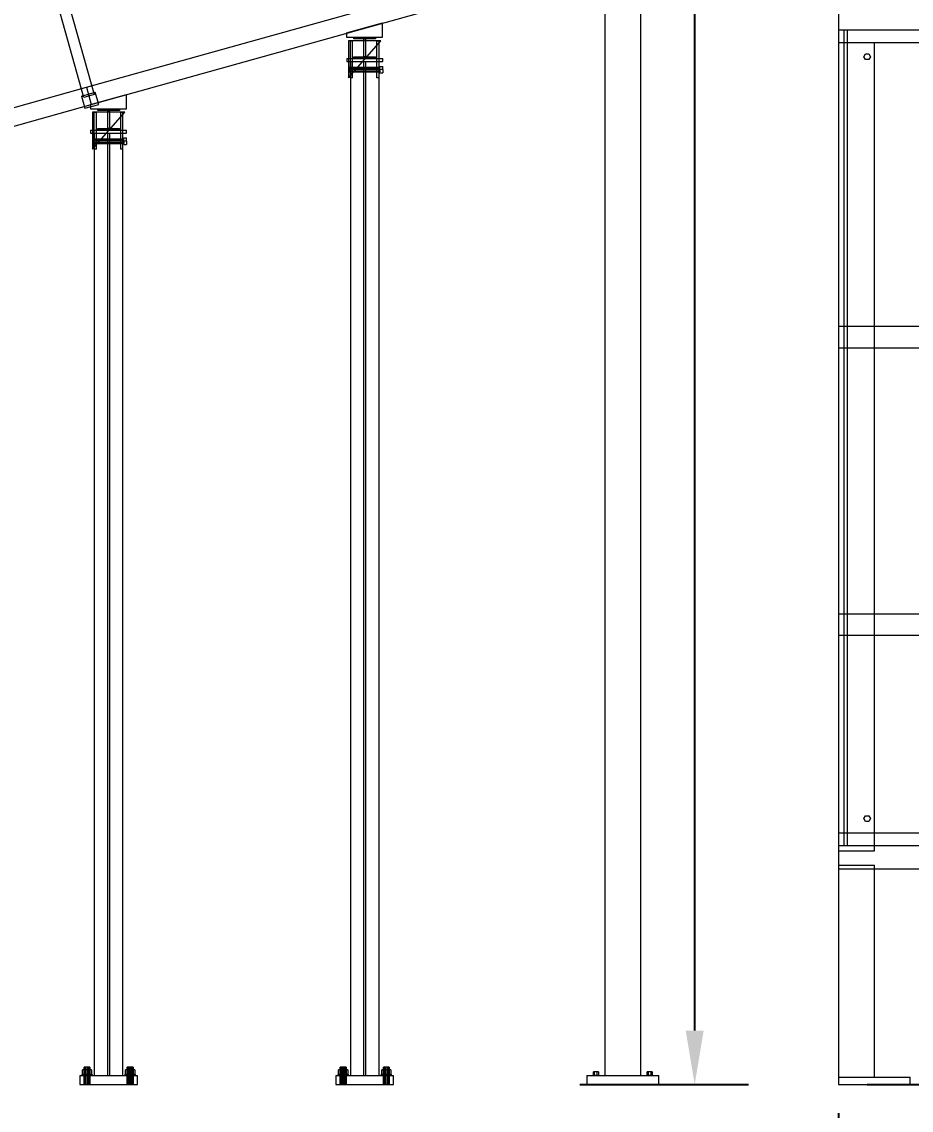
# Model space of a CAD drawing. Header units: millimetres. Extents: x -2500 to 58855, y -53268 to 6837.
# Drawn here: x 35445 to 37920, y -72 to 2957 of the extents above; entities that cross this region are included whole.
import ezdxf

# ---------------------------------------------------------------- set-up
doc = ezdxf.new("R2010")
doc.units = ezdxf.units.MM
for name, color, linetype, lineweight in [('COTAS_P', 1, 'Continuous', 0), ('lateral_C03', 7, 'Continuous', 0), ('lateral_secador', 7, 'Continuous', 0)]:
    doc.layers.add(name, color=color, linetype=linetype, lineweight=lineweight)
doc.dimstyles.new('R19_100', dxfattribs={"dimtxt": 250, "dimasz": 150, "dimexe": 150, "dimexo": 80, "dimgap": 100, "dimtad": 1, "dimtih": 1, "dimtoh": 1, "dimdsep": 46, "dimcen": 0.09, "dimadec": 0, "dimazin": 0, "dimtfac": 1, "dimtdec": 4, "dimtofl": 0, "dimtmove": 0, "dimatfit": 3, "dimfxl": 1, "dimtolj": 1, "dimtzin": 0, "dimarcsym": 0})

# ---------------------------------------------------------------- blocks, each defined once
blk = doc.blocks.new('*D9')
at = {"layer": 'COTAS_P', "color": 0, "lineweight": -2, "transparency": 16777216}
for p, q in [((36895.6, 3577), (36634.3, 4511.2)), ((27342.7, 1757.1), (36530.3, 4326.4)), ((27419.1, 927), (27157.9, 1861.2))]:
    blk.add_line(p, q, dxfattribs=at)
at = {"layer": 'COTAS_P', "color": 0, "transparency": 16777216}
for points in [[(36523.5, 4350.4), (36537, 4302.3), (36674.7, 4366.7)], [(27336, 1781.2), (27349.5, 1733.1), (27198.3, 1716.7)]]:
    blk.add_solid(points, dxfattribs=at)
at = {"layer": 'Defpoints', "color": 0, "transparency": 16777216}
for p in [(36674.7, 4366.7), (36917.1, 3500), (27440.7, 850)]:
    blk.add_point(p, dxfattribs=at)
blk = doc.blocks.new('*D11')
at = {"layer": 'COTAS_P', "color": 0, "lineweight": -2, "transparency": 16777216}
for p, q in [((36997.1, 3500), (37467.1, 3500)), ((37317.1, 150), (37317.1, 3350)), ((36997.1, 0), (37467.1, 0))]:
    blk.add_line(p, q, dxfattribs=at)
at = {"layer": 'COTAS_P', "color": 0, "transparency": 16777216}
for points in [[(37292.1, 3350), (37342.1, 3350), (37317.1, 3500)], [(37292.1, 150), (37342.1, 150), (37317.1, 0)]]:
    blk.add_solid(points, dxfattribs=at)
at = {"layer": 'Defpoints', "color": 0, "transparency": 16777216}
for p in [(36917.1, 3500), (37317.1, 3500), (36917.1, 0)]:
    blk.add_point(p, dxfattribs=at)
blk = doc.blocks.new('*D22')
at = {"layer": 'COTAS_P', "color": 0, "lineweight": -2, "transparency": 16777216}
for p, q in [((37717.1, -80), (37717.1, -1050)), ((57717.1, -80), (57717.1, -1050)), ((37867.1, -900), (57567.1, -900))]:
    blk.add_line(p, q, dxfattribs=at)
at = {"layer": 'COTAS_P', "color": 0, "transparency": 16777216}
for points in [[(37867.1, -875), (37867.1, -925), (37717.1, -900)], [(57567.1, -875), (57567.1, -925), (57717.1, -900)]]:
    blk.add_solid(points, dxfattribs=at)
at = {"layer": 'Defpoints', "color": 0, "transparency": 16777216}
for p in [(37717.1, 0), (57717.1, 0), (57717.1, -900)]:
    blk.add_point(p, dxfattribs=at)
blk = doc.blocks.new('*D23')
at = {"layer": 'COTAS_P', "color": 0, "lineweight": -2, "transparency": 16777216}
for p, q in [((37797.1, 3000), (38567.1, 3000)), ((38417.1, 150), (38417.1, 2850)), ((37797.1, 0), (38567.1, 0))]:
    blk.add_line(p, q, dxfattribs=at)
at = {"layer": 'COTAS_P', "color": 0, "transparency": 16777216}
for points in [[(38392.1, 2850), (38442.1, 2850), (38417.1, 3000)], [(38392.1, 150), (38442.1, 150), (38417.1, 0)]]:
    blk.add_solid(points, dxfattribs=at)
at = {"layer": 'Defpoints', "color": 0, "transparency": 16777216}
for p in [(37717.1, 3000), (38417.1, 3000), (37717.1, 0)]:
    blk.add_point(p, dxfattribs=at)
blk = doc.blocks.new('*D24')
at = {"layer": 'COTAS_P', "color": 0, "lineweight": -2, "transparency": 16777216}
for p, q in [((112.7, -80), (112.7, -2650)), ((58855.1, -80), (58855.1, -2650)), ((262.7, -2500), (58705.1, -2500))]:
    blk.add_line(p, q, dxfattribs=at)
at = {"layer": 'COTAS_P', "color": 0, "transparency": 16777216}
for points in [[(262.7, -2475), (262.7, -2525), (112.7, -2500)], [(58705.1, -2475), (58705.1, -2525), (58855.1, -2500)]]:
    blk.add_solid(points, dxfattribs=at)
at = {"layer": 'Defpoints', "color": 0, "transparency": 16777216}
for p in [(112.7, 0), (58855.1, 0), (58855.1, -2500)]:
    blk.add_point(p, dxfattribs=at)

msp = doc.modelspace()

# ---------------------------------------------------------------- linework, layer by layer
at = {"layer": 'lateral_C03'}
for p, q in [((35624.576, 2775.126), (36780.241, 3098.297)), ((35616.863, 2747.01), (35525.298, 3074.449)), ((35554.19, 3082.528), (35645.755, 2755.09)), ((35638.042, 2726.974), (36793.707, 3050.144)), ((36348.585, 2926.709), (36448.585, 2954.673)), ((36448.585, 2914.709), (36448.585, 2954.673)), ((36348.585, 2926.709), (36348.585, 2914.709)), ((36348.585, 2914.709), (36448.585, 2914.709)), ((36368.854, 2909.709), (36368.854, 2914.709)), ((36368.854, 2914.709), (36428.854, 2914.709)), ((36428.854, 2909.709), (36368.854, 2909.709)), ((36396.354, 2859.709), (36396.354, 2909.709)), ((36396.354, 2909.709), (36401.354, 2909.709)), ((36401.354, 2909.709), (36401.354, 2859.709)), ((36428.854, 2914.709), (36428.854, 2909.709)), ((36353.854, 2801.709), (36443.854, 2904.709)), ((36443.854, 2904.709), (36353.854, 2904.709)), ((36353.854, 2904.709), (36353.854, 2801.709)), ((36358.854, 2801.709), (36358.854, 2904.709)), ((36358.854, 2904.709), (36364.854, 2904.709)), ((36364.854, 2801.709), (36364.854, 2904.709)), ((36432.854, 2801.709), (36432.854, 2904.709)), ((36432.854, 2904.709), (36438.854, 2904.709)), ((36438.854, 2801.709), (36438.854, 2904.709)), ((36348.854, 2854.709), (36448.854, 2854.709)), ((36348.854, 2854.709), (36348.854, 2846.709)), ((36368.854, 2854.709), (36368.854, 2859.709)), ((36368.854, 2859.709), (36428.854, 2859.709)), ((36428.854, 2854.709), (36368.854, 2854.709)), ((36401.354, 2859.709), (36396.354, 2859.709)), ((36428.854, 2859.709), (36428.854, 2854.709)), ((36448.854, 2846.709), (36448.854, 2854.709)), ((36348.854, 2846.709), (36448.854, 2846.709)), ((36356.854, 2829.751), (36356.854, 2830.609)), ((36356.854, 2830.609), (36440.854, 2830.609)), ((36356.854, 2827.409), (36356.854, 2829.751)), ((36356.854, 2829.751), (36440.854, 2829.751)), ((36356.854, 2824.209), (36356.854, 2827.409)), ((36356.854, 2827.409), (36440.854, 2827.409)), ((36356.854, 2821.009), (36356.854, 2824.209)), ((36440.854, 2824.209), (36356.854, 2824.209)), ((36356.854, 2821.009), (36356.854, 2818.666)), ((36356.854, 2821.009), (36440.854, 2821.009)), ((36356.854, 2818.666), (36356.854, 2817.809)), ((36356.854, 2818.666), (36440.854, 2818.666)), ((36356.854, 2817.809), (36440.854, 2817.809)), ((36358.854, 2846.709), (36438.854, 2846.709)), ((36358.854, 2846.709), (36358.854, 25)), ((36395.354, 2846.709), (36402.354, 2846.709)), ((36395.354, 2846.709), (36395.354, 25)), ((36402.354, 25), (36402.354, 2846.709)), ((36438.854, 25), (36438.854, 2846.709)), ((36440.854, 2824.209), (36440.854, 2833.215)), ((36440.854, 2833.215), (36448.854, 2833.215)), ((36440.854, 2829.751), (36440.854, 2830.609)), ((36440.854, 2827.409), (36440.854, 2829.751)), ((36440.854, 2824.209), (36440.854, 2827.409)), ((36440.854, 2824.209), (36440.854, 2821.009)), ((36440.854, 2815.202), (36440.854, 2824.209)), ((36448.854, 2824.209), (36440.854, 2824.209)), ((36440.854, 2821.009), (36440.854, 2818.666)), ((36440.854, 2818.666), (36440.854, 2817.809)), ((36448.854, 2824.209), (36448.854, 2833.215)), ((36448.854, 2824.209), (36448.854, 2815.202)), ((36364.854, 2801.709), (36358.854, 2801.709)), ((36438.854, 2801.709), (36432.854, 2801.709)), ((36440.854, 2815.202), (36448.854, 2815.202)), ((34468.912, 2451.956), (35624.576, 2775.126)), ((35610.702, 2750.479), (35649.224, 2761.251)), ((35624.576, 2775.126), (35638.042, 2726.974)), ((35658.65, 2727.544), (35649.224, 2761.251)), ((34482.377, 2403.803), (35638.042, 2726.974)), ((35610.702, 2750.479), (35620.127, 2716.772)), ((35645.755, 2755.09), (35616.863, 2747.01)), ((35620.127, 2716.772), (35658.65, 2727.544)), ((35635.925, 2727.42), (35735.925, 2755.384)), ((35635.925, 2727.42), (35635.925, 2715.42)), ((35735.925, 2715.42), (35735.925, 2755.384)), ((35635.925, 2715.42), (35735.925, 2715.42)), ((35641.195, 2602.42), (35731.195, 2705.42)), ((35731.195, 2705.42), (35641.195, 2705.42)), ((35641.195, 2705.42), (35641.195, 2602.42)), ((35646.195, 2602.42), (35646.195, 2705.42)), ((35646.195, 2705.42), (35652.195, 2705.42)), ((35652.195, 2602.42), (35652.195, 2705.42)), ((35656.195, 2710.42), (35656.195, 2715.42)), ((35656.195, 2715.42), (35716.195, 2715.42)), ((35716.195, 2710.42), (35656.195, 2710.42)), ((35683.695, 2660.42), (35683.695, 2710.42)), ((35683.695, 2710.42), (35688.695, 2710.42)), ((35688.695, 2710.42), (35688.695, 2660.42)), ((35716.195, 2715.42), (35716.195, 2710.42)), ((35720.195, 2602.42), (35720.195, 2705.42)), ((35720.195, 2705.42), (35726.195, 2705.42)), ((35726.195, 2602.42), (35726.195, 2705.42)), ((35636.195, 2655.42), (35736.195, 2655.42)), ((35636.195, 2655.42), (35636.195, 2647.42)), ((35636.195, 2647.42), (35736.195, 2647.42)), ((35646.195, 2647.42), (35726.195, 2647.42)), ((35646.195, 2647.42), (35646.195, 25)), ((35656.195, 2655.42), (35656.195, 2660.42)), ((35656.195, 2660.42), (35716.195, 2660.42)), ((35716.195, 2655.42), (35656.195, 2655.42)), ((35682.695, 2647.42), (35689.695, 2647.42)), ((35682.695, 2647.42), (35682.695, 25)), ((35688.695, 2660.42), (35683.695, 2660.42)), ((35689.695, 25), (35689.695, 2647.42)), ((35716.195, 2660.42), (35716.195, 2655.42)), ((35726.195, 25), (35726.195, 2647.42)), ((35736.195, 2647.42), (35736.195, 2655.42)), ((35644.195, 2630.463), (35644.195, 2631.32)), ((35644.195, 2631.32), (35728.195, 2631.32)), ((35644.195, 2628.12), (35644.195, 2630.463)), ((35644.195, 2630.463), (35728.195, 2630.463)), ((35644.195, 2624.92), (35644.195, 2628.12)), ((35644.195, 2628.12), (35728.195, 2628.12)), ((35644.195, 2621.72), (35644.195, 2624.92)), ((35728.195, 2624.92), (35644.195, 2624.92)), ((35644.195, 2621.72), (35644.195, 2619.377)), ((35644.195, 2621.72), (35728.195, 2621.72)), ((35644.195, 2619.377), (35644.195, 2618.52)), ((35644.195, 2619.377), (35728.195, 2619.377)), ((35644.195, 2618.52), (35728.195, 2618.52)), ((35728.195, 2624.92), (35728.195, 2633.927)), ((35728.195, 2633.927), (35736.195, 2633.927)), ((35728.195, 2630.463), (35728.195, 2631.32)), ((35728.195, 2628.12), (35728.195, 2630.463)), ((35728.195, 2624.92), (35728.195, 2628.12)), ((35728.195, 2624.92), (35728.195, 2621.72)), ((35728.195, 2615.913), (35728.195, 2624.92)), ((35736.195, 2624.92), (35728.195, 2624.92)), ((35728.195, 2621.72), (35728.195, 2619.377)), ((35728.195, 2619.377), (35728.195, 2618.52)), ((35728.195, 2615.913), (35736.195, 2615.913)), ((35736.195, 2624.92), (35736.195, 2633.927)), ((35736.195, 2624.92), (35736.195, 2615.913)), ((35652.195, 2602.42), (35646.195, 2602.42)), ((35726.195, 2602.42), (35720.195, 2602.42)), ((35619.795, 40.8), (35613.395, 40.8)), ((35613.395, 28), (35613.395, 40.8)), ((35619.266, 48), (35618.195, 48)), ((35618.195, 0), (35618.195, 48)), ((35622.195, 48), (35619.266, 48)), ((35619.266, 0), (35619.266, 48)), ((35632.595, 40.8), (35619.795, 40.8)), ((35619.795, 28), (35619.795, 40.8)), ((35626.195, 48), (35622.195, 48)), ((35622.195, 0), (35622.195, 48)), ((35630.195, 48), (35626.195, 48)), ((35626.195, 0), (35626.195, 48)), ((35633.123, 48), (35630.195, 48)), ((35630.195, 0), (35630.195, 48)), ((35638.995, 40.8), (35632.595, 40.8)), ((35632.595, 28), (35632.595, 40.8)), ((35634.195, 48), (35633.123, 48)), ((35633.123, 0), (35633.123, 48)), ((35634.195, 48), (35634.195, 0)), ((35638.995, 40.8), (35638.995, 28)), ((35739.795, 40.8), (35733.395, 40.8)), ((35733.395, 28), (35733.395, 40.8)), ((35739.266, 48), (35738.195, 48)), ((35738.195, 0), (35738.195, 48)), ((35742.195, 48), (35739.266, 48)), ((35739.266, 0), (35739.266, 48)), ((35752.595, 40.8), (35739.795, 40.8)), ((35739.795, 28), (35739.795, 40.8)), ((35746.195, 48), (35742.195, 48)), ((35742.195, 0), (35742.195, 48)), ((35750.195, 48), (35746.195, 48)), ((35746.195, 0), (35746.195, 48)), ((35753.123, 48), (35750.195, 48)), ((35750.195, 0), (35750.195, 48)), ((35758.995, 40.8), (35752.595, 40.8)), ((35752.595, 28), (35752.595, 40.8)), ((35754.195, 48), (35753.123, 48)), ((35753.123, 0), (35753.123, 48)), ((35754.195, 48), (35754.195, 0)), ((35758.995, 40.8), (35758.995, 28)), ((36332.454, 40.8), (36326.054, 40.8)), ((36326.054, 28), (36326.054, 40.8)), ((36331.926, 48), (36330.854, 48)), ((36330.854, 0), (36330.854, 48)), ((36334.854, 48), (36331.926, 48)), ((36331.926, 0), (36331.926, 48)), ((36345.254, 40.8), (36332.454, 40.8)), ((36332.454, 28), (36332.454, 40.8)), ((36338.854, 48), (36334.854, 48)), ((36334.854, 0), (36334.854, 48)), ((36342.854, 48), (36338.854, 48)), ((36338.854, 0), (36338.854, 48)), ((36345.783, 48), (36342.854, 48)), ((36342.854, 0), (36342.854, 48)), ((36351.654, 40.8), (36345.254, 40.8)), ((36345.254, 28), (36345.254, 40.8)), ((36346.854, 48), (36345.783, 48)), ((36345.783, 0), (36345.783, 48)), ((36346.854, 48), (36346.854, 0)), ((36351.654, 40.8), (36351.654, 28)), ((36452.454, 40.8), (36446.054, 40.8)), ((36446.054, 28), (36446.054, 40.8)), ((36451.926, 48), (36450.854, 48)), ((36450.854, 0), (36450.854, 48)), ((36454.854, 48), (36451.926, 48)), ((36451.926, 0), (36451.926, 48)), ((36465.254, 40.8), (36452.454, 40.8)), ((36452.454, 28), (36452.454, 40.8)), ((36458.854, 48), (36454.854, 48)), ((36454.854, 0), (36454.854, 48)), ((36462.854, 48), (36458.854, 48)), ((36458.854, 0), (36458.854, 48)), ((36465.783, 48), (36462.854, 48)), ((36462.854, 0), (36462.854, 48)), ((36471.654, 40.8), (36465.254, 40.8)), ((36465.254, 28), (36465.254, 40.8)), ((36466.854, 48), (36465.783, 48)), ((36465.783, 0), (36465.783, 48)), ((36466.854, 48), (36466.854, 0)), ((36471.654, 40.8), (36471.654, 28)), ((35606.195, 25), (35766.195, 25)), ((35606.195, 25), (35606.195, 0)), ((35606.195, 0), (35766.195, 0)), ((35613.26, 28), (35612.195, 28)), ((35612.195, 25), (35612.195, 28)), ((35613.26, 25), (35612.195, 25)), ((35616.295, 28), (35613.26, 28)), ((35613.26, 25), (35613.26, 28)), ((35616.295, 25), (35613.26, 25)), ((35619.795, 28), (35613.395, 28)), ((35620.837, 28), (35616.295, 28)), ((35616.295, 25), (35616.295, 28)), ((35620.837, 25), (35616.295, 25)), ((35619.266, 0), (35618.195, 0)), ((35622.195, 0), (35619.266, 0)), ((35632.595, 28), (35619.795, 28)), ((35626.195, 28), (35620.837, 28)), ((35620.837, 25), (35620.837, 28)), ((35626.195, 25), (35620.837, 25)), ((35626.195, 0), (35622.195, 0)), ((35631.552, 28), (35626.195, 28)), ((35626.195, 25), (35626.195, 28)), ((35631.552, 25), (35626.195, 25)), ((35630.195, 0), (35626.195, 0)), ((35633.123, 0), (35630.195, 0)), ((35636.094, 28), (35631.552, 28)), ((35631.552, 25), (35631.552, 28)), ((35636.094, 25), (35631.552, 25)), ((35632.595, 28), (35638.995, 28)), ((35633.123, 0), (35634.195, 0)), ((35639.129, 28), (35636.094, 28)), ((35636.094, 25), (35636.094, 28)), ((35639.129, 25), (35636.094, 25)), ((35640.195, 28), (35639.129, 28)), ((35639.129, 25), (35639.129, 28)), ((35639.129, 25), (35640.195, 25)), ((35640.195, 28), (35640.195, 25)), ((35646.195, 25), (35726.195, 25)), ((35682.695, 25), (35689.695, 25)), ((35733.26, 28), (35732.195, 28)), ((35732.195, 25), (35732.195, 28)), ((35733.26, 25), (35732.195, 25)), ((35736.295, 28), (35733.26, 28)), ((35733.26, 25), (35733.26, 28)), ((35736.295, 25), (35733.26, 25)), ((35739.795, 28), (35733.395, 28)), ((35740.837, 28), (35736.295, 28)), ((35736.295, 25), (35736.295, 28)), ((35740.837, 25), (35736.295, 25)), ((35739.266, 0), (35738.195, 0)), ((35742.195, 0), (35739.266, 0)), ((35752.595, 28), (35739.795, 28)), ((35746.195, 28), (35740.837, 28)), ((35740.837, 25), (35740.837, 28)), ((35746.195, 25), (35740.837, 25)), ((35746.195, 0), (35742.195, 0)), ((35751.552, 28), (35746.195, 28)), ((35746.195, 25), (35746.195, 28)), ((35751.552, 25), (35746.195, 25)), ((35750.195, 0), (35746.195, 0)), ((35753.123, 0), (35750.195, 0)), ((35756.094, 28), (35751.552, 28)), ((35751.552, 25), (35751.552, 28)), ((35756.094, 25), (35751.552, 25)), ((35752.595, 28), (35758.995, 28)), ((35753.123, 0), (35754.195, 0)), ((35759.129, 28), (35756.094, 28)), ((35756.094, 25), (35756.094, 28)), ((35759.129, 25), (35756.094, 25)), ((35760.195, 28), (35759.129, 28)), ((35759.129, 25), (35759.129, 28)), ((35759.129, 25), (35760.195, 25)), ((35760.195, 28), (35760.195, 25)), ((35766.195, 0), (35766.195, 25)), ((36318.854, 25), (36478.854, 25)), ((36318.854, 25), (36318.854, 0)), ((36318.854, 0), (36478.854, 0)), ((36325.92, 28), (36324.854, 28)), ((36324.854, 25), (36324.854, 28)), ((36325.92, 25), (36324.854, 25)), ((36328.955, 28), (36325.92, 28)), ((36325.92, 25), (36325.92, 28)), ((36328.955, 25), (36325.92, 25)), ((36332.454, 28), (36326.054, 28)), ((36333.497, 28), (36328.955, 28)), ((36328.955, 25), (36328.955, 28)), ((36333.497, 25), (36328.955, 25)), ((36331.926, 0), (36330.854, 0)), ((36334.854, 0), (36331.926, 0)), ((36345.254, 28), (36332.454, 28)), ((36338.854, 28), (36333.497, 28)), ((36333.497, 25), (36333.497, 28)), ((36338.854, 25), (36333.497, 25)), ((36338.854, 0), (36334.854, 0)), ((36344.212, 28), (36338.854, 28)), ((36338.854, 25), (36338.854, 28)), ((36344.212, 25), (36338.854, 25)), ((36342.854, 0), (36338.854, 0)), ((36345.783, 0), (36342.854, 0)), ((36348.754, 28), (36344.212, 28)), ((36344.212, 25), (36344.212, 28)), ((36348.754, 25), (36344.212, 25)), ((36345.254, 28), (36351.654, 28)), ((36345.783, 0), (36346.854, 0)), ((36351.789, 28), (36348.754, 28)), ((36348.754, 25), (36348.754, 28)), ((36351.789, 25), (36348.754, 25)), ((36352.854, 28), (36351.789, 28)), ((36351.789, 25), (36351.789, 28)), ((36351.789, 25), (36352.854, 25)), ((36352.854, 28), (36352.854, 25)), ((36358.854, 25), (36438.854, 25)), ((36395.354, 25), (36402.354, 25)), ((36445.92, 28), (36444.854, 28)), ((36444.854, 25), (36444.854, 28)), ((36445.92, 25), (36444.854, 25)), ((36448.955, 28), (36445.92, 28)), ((36445.92, 25), (36445.92, 28)), ((36448.955, 25), (36445.92, 25)), ((36452.454, 28), (36446.054, 28)), ((36453.497, 28), (36448.955, 28)), ((36448.955, 25), (36448.955, 28)), ((36453.497, 25), (36448.955, 25)), ((36451.926, 0), (36450.854, 0)), ((36454.854, 0), (36451.926, 0)), ((36465.254, 28), (36452.454, 28)), ((36458.854, 28), (36453.497, 28)), ((36453.497, 25), (36453.497, 28)), ((36458.854, 25), (36453.497, 25)), ((36458.854, 0), (36454.854, 0)), ((36464.212, 28), (36458.854, 28)), ((36458.854, 25), (36458.854, 28)), ((36464.212, 25), (36458.854, 25)), ((36462.854, 0), (36458.854, 0)), ((36465.783, 0), (36462.854, 0)), ((36468.754, 28), (36464.212, 28)), ((36464.212, 25), (36464.212, 28)), ((36468.754, 25), (36464.212, 25)), ((36465.254, 28), (36471.654, 28)), ((36465.783, 0), (36466.854, 0)), ((36471.789, 28), (36468.754, 28)), ((36468.754, 25), (36468.754, 28)), ((36471.789, 25), (36468.754, 25)), ((36472.854, 28), (36471.789, 28)), ((36471.789, 25), (36471.789, 28)), ((36471.789, 25), (36472.854, 25)), ((36472.854, 28), (36472.854, 25)), ((36478.854, 0), (36478.854, 25))]:
    msp.add_line(p, q, dxfattribs=at)
at = {"layer": 'lateral_secador'}
for p, q in [((37717.116, 3000), (37717.116, 2900)), ((37067.116, 2990), (37067.116, 25)), ((37167.116, 25), (37167.116, 2990)), ((37717.116, 2935), (37742.116, 2935)), ((37717.116, 2935), (37717.116, 665)), ((37732.116, 2935), (39368.783, 2935)), ((37732.116, 2935), (37732.116, 665)), ((37742.116, 665), (37742.116, 2935)), ((37717.116, 2900), (57717.116, 2900)), ((37717.116, 2900), (37817.116, 2900)), ((37717.116, 2900), (37717.116, 650)), ((37817.116, 650), (37817.116, 2900)), ((37788.116, 2860), (37792.616, 2867.794)), ((37792.616, 2852.206), (37788.116, 2860)), ((37792.616, 2867.794), (37801.616, 2867.794)), ((37801.616, 2852.206), (37792.616, 2852.206)), ((37801.616, 2867.794), (37806.116, 2860)), ((37806.116, 2860), (37801.616, 2852.206)), ((37717.116, 2110), (57717.116, 2110)), ((37717.116, 2110), (37717.116, 2050)), ((37717.116, 2050), (57717.116, 2050)), ((37717.116, 1310), (57717.116, 1310)), ((37717.116, 1310), (37717.116, 1250)), ((37717.116, 1250), (57717.116, 1250)), ((37788.116, 740), (37792.616, 747.794)), ((37792.616, 732.206), (37788.116, 740)), ((37792.616, 747.794), (37801.616, 747.794)), ((37801.616, 732.206), (37792.616, 732.206)), ((37801.616, 747.794), (37806.116, 740)), ((37806.116, 740), (37801.616, 732.206)), ((37717.116, 700), (57717.116, 700)), ((37717.116, 700), (37717.116, 600)), ((37717.116, 665), (57467.116, 665)), ((37717.116, 665), (37717.116, 600)), ((37717.116, 665), (37742.116, 665)), ((37717.116, 650), (37817.116, 650)), ((37732.116, 665), (39368.783, 665)), ((37717.116, 610), (37817.116, 610)), ((37717.116, 610), (37717.116, 20)), ((37817.116, 20), (37817.116, 610)), ((37717.116, 600), (57467.116, 600)), ((37717.116, 600), (57717.116, 600)), ((37038.616, 35), (37035.116, 35)), ((37035.116, 25), (37035.116, 35)), ((37045.616, 35), (37038.616, 35)), ((37038.616, 25), (37038.616, 35)), ((37049.116, 35), (37045.616, 35)), ((37045.616, 25), (37045.616, 35)), ((37049.116, 35), (37049.116, 25)), ((37188.616, 35), (37185.116, 35)), ((37185.116, 25), (37185.116, 35)), ((37195.616, 35), (37188.616, 35)), ((37188.616, 25), (37188.616, 35)), ((37199.116, 35), (37195.616, 35)), ((37195.616, 25), (37195.616, 35)), ((37199.116, 35), (37199.116, 25)), ((37017.116, 25), (37217.116, 25)), ((37017.116, 25), (37017.116, 0)), ((37017.116, 0), (37217.116, 0)), ((37038.616, 25), (37035.116, 25)), ((37045.616, 25), (37038.616, 25)), ((37045.616, 25), (37049.116, 25)), ((37067.116, 25), (37167.116, 25)), ((37188.616, 25), (37185.116, 25)), ((37195.616, 25), (37188.616, 25)), ((37195.616, 25), (37199.116, 25)), ((37217.116, 0), (37217.116, 25)), ((37717.116, 20), (37817.116, 20)), ((37717.116, 20), (37917.116, 20)), ((37717.116, 20), (37717.116, 0)), ((37717.116, 0), (37917.116, 0)), ((37917.116, 0), (37917.116, 20))]:
    msp.add_line(p, q, dxfattribs=at)

# ---------------------------------------------------------------- dimensions: what is measured, and where the dimension line sits
at = {"layer": 'COTAS_P'}
for p1, p2, distance, picture, middle in [((27440.666, 850), (36917.116, 3500), 900, '*D9', (31936.513, 3041.748)), ((36917.116, 0), (36917.116, 3500), -400, '*D11', (37317.116, 1750)), ((37717.116, 0), (37717.116, 3000), -700, '*D23', (38417.116, 1500)), ((112.7, 0), (58855.116, 0), -2500, '*D24', (29483.908, -2500)), ((37717.116, 0), (57717.116, 0), -900, '*D22', (47717.116, -900))]:
    dim = msp.add_aligned_dim(p1=p1, p2=p2, distance=distance, text='<> P', dimstyle='R19_100', dxfattribs=at)
    dim.commit()
    dim.dimension.update_dxf_attribs({"geometry": picture, "text_midpoint": middle})

doc.saveas('drawing.dxf')
